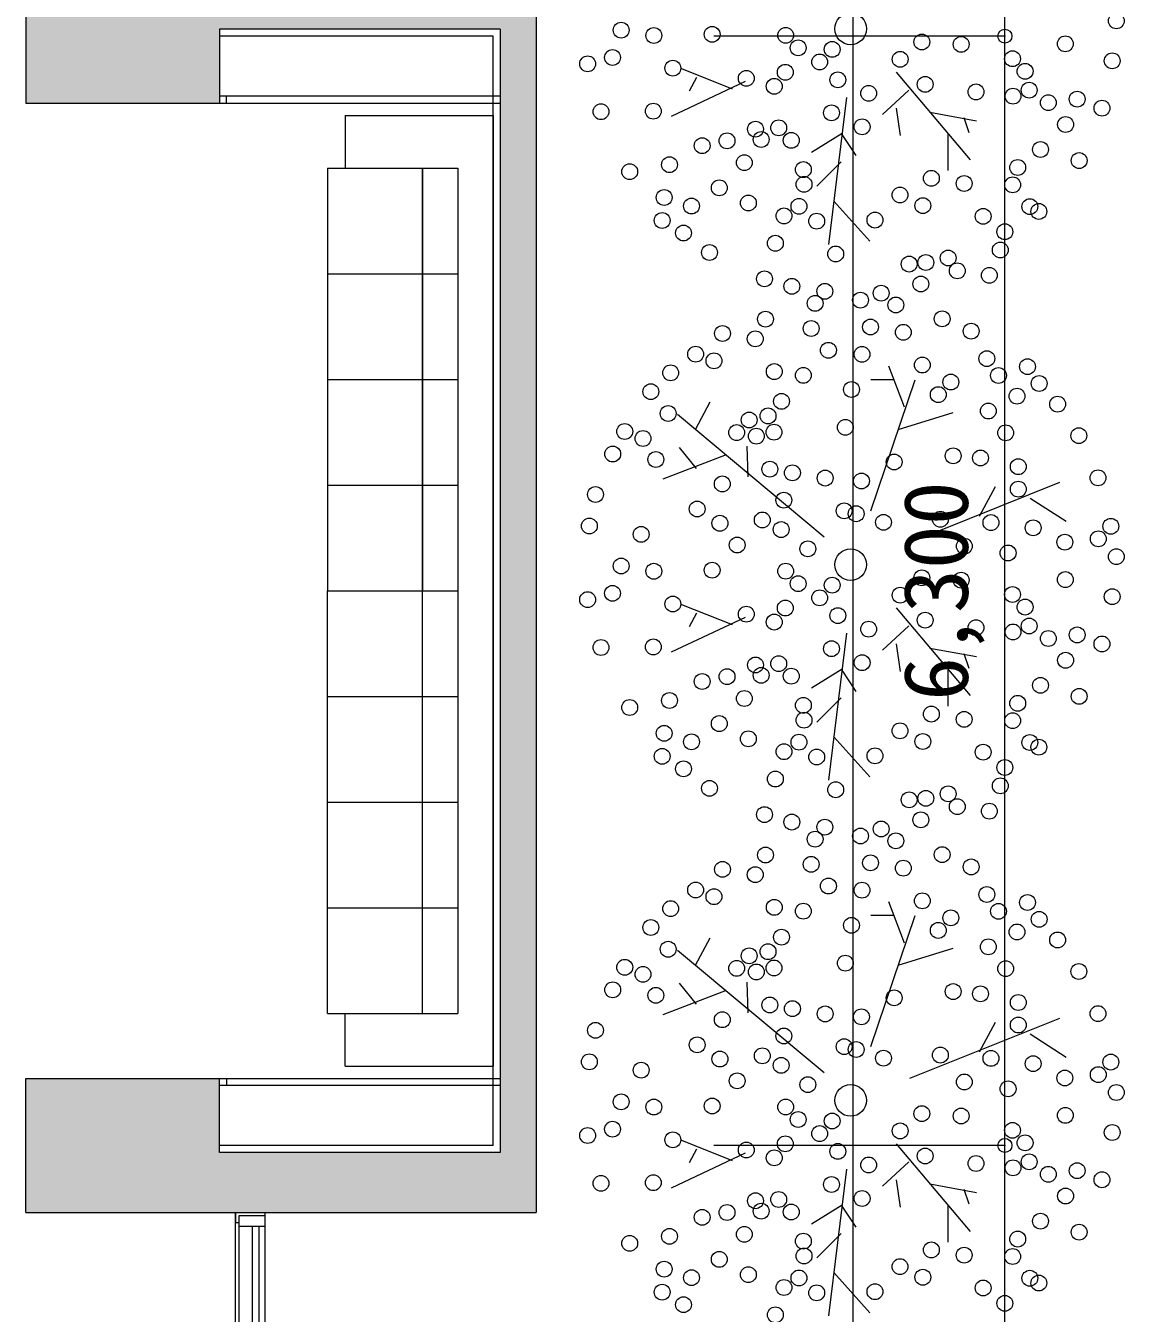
# Model space of a CAD drawing. Units: millimetres at full size, sheet at 1:200; details may follow other scales. Extents: x -96239 to 62349, y -170536 to 17264.
# Drawn here: x 35209 to 41450, y -84069 to -76757 of the extents above; entities that cross this region are included whole.
import ezdxf
from ezdxf.enums import TextEntityAlignment as Align

# ---------------------------------------------------------------- set-up
doc = ezdxf.new("R2010")
doc.units = ezdxf.units.MM
doc.header["$LTSCALE"] = 200
doc.header["$PDMODE"] = 32
doc.header["$PDSIZE"] = 80
for name, color, linetype, lineweight in [('0-1_躯体', 7, 'Continuous', 9), ('0-2_建具', 7, 'Continuous', 9), ('0-6_寸法', 4, 'Continuous', 5), ('0-8_備品', 2, 'Continuous', 5), ('0-A_植樹', 7, 'Continuous', 9)]:
    doc.layers.add(name, color=color, linetype=linetype, lineweight=lineweight)
doc.styles.add('ＭＳ ゴシック', font='')
doc.styles.get('ＭＳ ゴシック').set_extended_font_data('MS Gothic')

msp = doc.modelspace()

# ---------------------------------------------------------------- linework, layer by layer
at = {"layer": '0-1_躯体'}
for p, q in [((38108.9, -57536.2), (38108.9, -83496.2)), ((35208.9, -76436.2), (35208.9, -77196.2)), ((37903.9, -76776.2), (36308.9, -76776.2)), ((36308.9, -76776.2), (36308.9, -77196.2)), ((37863.9, -76816.2), (36308.9, -76816.2)), ((37863.9, -83116.2), (37863.9, -76816.2)), ((37903.9, -76776.2), (37903.9, -83156.2)), ((35208.9, -77196.2), (37903.9, -77196.2)), ((37903.9, -77156.2), (36308.9, -77156.2)), ((36348.9, -77196.2), (36348.9, -77156.2)), ((35208.9, -83496.2), (35208.9, -82736.2)), ((35208.9, -82736.2), (37903.9, -82736.2)), ((36308.9, -83156.2), (36308.9, -82736.2)), ((36348.9, -82736.2), (36348.9, -82776.2)), ((37903.9, -82776.2), (36308.9, -82776.2)), ((37863.9, -83116.2), (36308.9, -83116.2)), ((37903.9, -83156.2), (36308.9, -83156.2)), ((35208.9, -83496.2), (38108.9, -83496.2)), ((35208.9, -83496.2), (38108.9, -83496.2)), ((36400, -85886.2), (36400, -83496.2))]:
    msp.add_line(p, q, dxfattribs=at)
at = {"layer": '0-1_躯体', "color": 9}
for points in [[(36308.9, -77196.2), (36308.9, -76436.2), (35208.9, -77196.2), (35208.9, -76436.2)], [(38108.9, -76463.7), (36308.9, -76463.7), (38108.9, -76776.2), (36308.9, -76776.2)], [(38108.9, -83496.2), (38108.9, -76776.2), (37903.9, -83496.2), (37903.9, -76776.2)], [(36308.9, -82736.2), (35208.9, -82736.2), (36308.9, -83496.2), (35208.9, -83496.2)], [(36308.9, -83496.2), (37903.9, -83496.2), (36308.9, -83156.2), (37903.9, -83156.2)]]:
    msp.add_solid(points, dxfattribs=at)
at = {"layer": '0-2_建具'}
for p, q in [((36400, -83496.3), (36570, -83496.3)), ((36400, -83496.3), (36400, -83556.3)), ((36570, -85850.9), (36570, -83496.3)), ((36400, -85886.1), (36400, -83516.2)), ((36420, -83556.3), (36400, -83556.3)), ((36420, -83516.2), (36420, -85866.2)), ((36570, -83516.2), (36420, -83516.2)), ((36570, -83576.2), (36420, -83576.2)), ((36495, -83576.2), (36495, -84279.2)), ((36532.5, -83576.2), (36532.5, -84279.2))]:
    msp.add_line(p, q, dxfattribs=at)
at = {"layer": '0-6_寸法'}
for p, q in [((40772, -76816.2), (40772, -70516.2)), ((40772, -76816.2), (39119.3, -76816.2)), ((40772, -83116.2), (40772, -76816.2)), ((40772, -83116.2), (39119.3, -83116.2)), ((40772, -86266.2), (40772, -83116.2))]:
    msp.add_line(p, q, dxfattribs=at)
for p in [(40772, -76816.2), (40772, -83116.2)]:
    msp.add_point(p, dxfattribs=at)
at = {"layer": '0-8_備品'}
for p, q in [((37023.9, -77266.2), (37863.9, -77266.2)), ((37023.9, -77266.2), (37023.9, -77566.2)), ((37863.9, -77266.2), (37863.9, -82666.2)), ((36923.9, -77566.2), (36923.9, -78166.2)), ((36923.9, -77566.2), (37463.9, -77566.2)), ((37023.9, -77566.2), (37663.9, -77566.2)), ((37463.9, -80841.7), (37463.9, -77566.2)), ((37463.9, -77566.2), (37463.9, -78166.2)), ((37663.9, -77566.2), (37663.9, -80841.7)), ((36923.9, -78166.2), (36923.9, -78766.2)), ((36923.9, -78166.2), (37463.9, -78166.2)), ((36923.9, -78166.2), (37663.9, -78166.2)), ((37463.9, -78166.2), (37463.9, -78766.2)), ((36923.9, -78766.2), (36923.9, -79366.2)), ((36923.9, -78766.2), (37663.9, -78766.2)), ((36923.9, -79366.2), (36923.9, -79966.2)), ((36923.9, -79366.2), (37663.9, -79366.2)), ((36923.9, -80566.2), (36923.9, -79966.2)), ((36923.9, -79966.2), (37663.9, -79966.2)), ((36923.9, -81166.2), (36923.9, -80566.2)), ((36923.9, -80566.2), (37663.9, -80566.2)), ((37663.9, -80841.7), (37663.9, -82366.2)), ((37863.9, -80805.5), (37863.9, -80841.7)), ((36923.9, -81766.2), (36923.9, -81166.2)), ((36923.9, -81166.2), (37463.9, -81166.2)), ((37463.9, -81766.2), (37463.9, -81166.2)), ((37463.9, -81166.2), (37663.9, -81166.2)), ((36923.9, -81766.2), (37463.9, -81766.2)), ((36923.9, -82366.2), (36923.9, -81766.2)), ((36923.9, -81766.2), (37463.9, -81766.2)), ((37463.9, -82366.2), (37463.9, -81766.2)), ((37463.9, -81766.2), (37663.9, -81766.2)), ((36923.9, -82366.2), (37463.9, -82366.2)), ((37023.9, -82666.2), (37863.9, -82666.2))]:
    msp.add_line(p, q, dxfattribs=at)
for points in [[(36923.9, -78766.2), (37463.9, -78766.2), (37463.9, -79366.2)], [(36923.9, -79366.2), (37463.9, -79366.2), (37463.9, -79966.2)], [(36923.9, -80566.2), (37463.9, -80566.2), (37463.9, -79966.2)], [(36923.9, -81166.2), (37463.9, -81166.2), (37463.9, -80566.2)], [(37023.9, -82666.2), (37023.9, -82366.2), (37663.9, -82366.2)]]:
    msp.add_lwpolyline(points, dxfattribs=at)
at = {"layer": '0-A_植樹', "color": 3}
msp.add_line((39907.8, -40912.4), (39907.8, -90384.4), dxfattribs=at)
at = {"layer": '0-A_植樹'}
for p, q in [((39224.1, -77116.5), (38936.1, -77002.5)), ((39020.1, -77050.5), (38978.1, -77128.5)), ((40154.1, -77020.5), (40574.1, -77518.5)), ((39296.1, -77074.5), (38876.1, -77272.5)), ((40226.1, -77122.5), (40076.1, -77260.5)), ((39872.1, -77164.5), (39770.1, -77998.5)), ((40154.1, -77224.5), (40178.1, -77380.5)), ((40346.1, -77248.5), (40610.1, -77296.5)), ((40538.1, -77278.5), (40568.1, -77362.5)), ((39848.1, -77368.5), (39674.1, -77476.5)), ((39842.1, -77368.5), (39926.1, -77494.5)), ((40448.1, -77374.5), (40448.1, -77578.5)), ((39842.1, -77530.5), (39704.1, -77668.5)), ((39800.1, -77752.5), (40004.1, -77980.5)), ((40202.1, -78923.5), (40112.1, -78689.5)), ((40142.1, -78767.5), (40010.1, -78767.5)), ((40010.1, -79511.5), (40262.1, -78767.5)), ((39014.1, -79049.5), (39098.1, -78893.5)), ((39746.1, -79661.5), (38912.1, -78965.5)), ((40166.1, -79049.5), (40478.1, -78953.5)), ((39020.1, -79271.5), (38924.1, -79151.5)), ((39314.1, -79319.5), (39308.1, -79145.5)), ((39188.1, -79193.5), (38828.1, -79331.5)), ((40232.1, -79691.5), (41084.1, -79349.5)), ((40628.1, -79541.5), (40718.1, -79373.5)), ((40916.1, -79439.5), (41120.1, -79571.5)), ((39224.1, -80159.5), (38936.1, -80045.5)), ((40154.1, -80063.5), (40574.1, -80561.5)), ((39296.1, -80117.5), (38876.1, -80315.5)), ((39020.1, -80093.5), (38978.1, -80171.5)), ((39872.1, -80207.5), (39770.1, -81041.5)), ((40226.1, -80165.5), (40076.1, -80303.5)), ((40154.1, -80267.5), (40178.1, -80423.5)), ((40346.1, -80291.5), (40610.1, -80339.5)), ((40538.1, -80321.5), (40568.1, -80405.5)), ((39848.1, -80411.5), (39674.1, -80519.5)), ((39842.1, -80411.5), (39926.1, -80537.5)), ((40448.1, -80417.5), (40448.1, -80621.5)), ((39842.1, -80573.5), (39704.1, -80711.5)), ((39800.1, -80795.5), (40004.1, -81023.5)), ((40202.1, -81966.5), (40112.1, -81732.5)), ((40142.1, -81810.5), (40010.1, -81810.5)), ((40010.1, -82554.5), (40262.1, -81810.5)), ((39014.1, -82092.5), (39098.1, -81936.5)), ((39746.1, -82704.5), (38912.1, -82008.5)), ((40166.1, -82092.5), (40478.1, -81996.5)), ((39188.1, -82236.5), (38828.1, -82374.5)), ((39020.1, -82314.5), (38924.1, -82194.5)), ((39314.1, -82362.5), (39308.1, -82188.5)), ((40232.1, -82734.5), (41084.1, -82392.5)), ((40628.1, -82584.5), (40718.1, -82416.5)), ((40916.1, -82482.5), (41120.1, -82614.5)), ((39224.1, -83202.5), (38936.1, -83088.5)), ((39020.1, -83136.5), (38978.1, -83214.5)), ((40154.1, -83106.5), (40574.1, -83604.5)), ((39296.1, -83160.5), (38876.1, -83358.5)), ((40226.1, -83208.5), (40076.1, -83346.5)), ((39872.1, -83250.5), (39770.1, -84084.5)), ((40154.1, -83310.5), (40178.1, -83466.5)), ((40346.1, -83334.5), (40610.1, -83382.5)), ((40538.1, -83364.5), (40568.1, -83448.5)), ((39848.1, -83454.5), (39674.1, -83562.5)), ((39842.1, -83454.5), (39926.1, -83580.5)), ((40448.1, -83460.5), (40448.1, -83664.5)), ((39842.1, -83616.5), (39704.1, -83754.5)), ((39800.1, -83838.5), (40004.1, -84066.5))]:
    msp.add_line(p, q, dxfattribs=at)
for centre, radius in [((39896.1, -76774.5), 90), ((41405.4, -76729.1), 45), ((38591.8, -76782.1), 45), ((38777.8, -76812.1), 45), ((39108.6, -76805.9), 45), ((39526.5, -76811.6), 45), ((39597.7, -76882.8), 45), ((39791.2, -76891.4), 45), ((40300.6, -76849.3), 45), ((40524.1, -76862.8), 45), ((41115.5, -76859.4), 45), ((38543.1, -76937.4), 45), ((39719.9, -76962.7), 45), ((40176.8, -76947.5), 45), ((40815.7, -76944.4), 45), ((41382.1, -76956.4), 45), ((38401.4, -76973.2), 45), ((38885.8, -76998.1), 45), ((39524.5, -77021.2), 45), ((40886.9, -77015.6), 45), ((39302.8, -77055.8), 45), ((39461.7, -77100.8), 45), ((39822.6, -77063.9), 45), ((40319.3, -77090), 45), ((39998.2, -77140.9), 45), ((40608.1, -77132.8), 45), ((40818.1, -77156.8), 45), ((40910.2, -77122.9), 45), ((41182.9, -77173.6), 45), ((38477.2, -77245.3), 45), ((38774.8, -77241.8), 45), ((39786.9, -77252), 45), ((41018.9, -77193.7), 45), ((41323.6, -77224.9), 45), ((39960.8, -77331.5), 45), ((41117, -77317.5), 45), ((39355.5, -77344.2), 45), ((39387.5, -77403.1), 45), ((39487.1, -77337), 45), ((39052.2, -77438.3), 45), ((39193.7, -77410.8), 45), ((39558.3, -77408.2), 45), ((40974.5, -77460.1), 45), ((38866.2, -77546.3), 45), ((39291.9, -77534.7), 45), ((41193.8, -77522.8), 45), ((38640.6, -77585.9), 45), ((39627.2, -77573.9), 45), ((40354.6, -77623.3), 45), ((40845.2, -77561.9), 45), ((39149.3, -77677.2), 45), ((39631.1, -77657.5), 45), ((40540.6, -77653.3), 45), ((40816, -77660.5), 45), ((38836.2, -77732.3), 45), ((39314.8, -77763.8), 45), ((40176.4, -77718.2), 45), ((38991.5, -77781.1), 45), ((39517, -77837), 45), ((39602, -77782.5), 45), ((40305.9, -77778.6), 45), ((40648.6, -77839.3), 45), ((40914.2, -77784.3), 45), ((40965, -77811.5), 45), ((38825.2, -77863.3), 45), ((39703, -77867), 45), ((40033.8, -77860.7), 45), ((38946.1, -77934.4), 45), ((40771.6, -77926.9), 45), ((39093.8, -78044.8), 45), ((39468.2, -77992.3), 45), ((39811, -78053), 45), ((40745.9, -78030.6), 45), ((40227.9, -78110.6), 45), ((40323.2, -78101.9), 45), ((40449.6, -78076), 45), ((39406.5, -78194.1), 45), ((40501.6, -78148.9), 45), ((40683.9, -78174.6), 45), ((39562, -78236.6), 45), ((39749.4, -78265.1), 45), ((40068.9, -78275.7), 45), ((40294.7, -78223.8), 45), ((39693.8, -78333.8), 45), ((39951.8, -78315.8), 45), ((40152.9, -78342.7), 45), ((39411.8, -78423.8), 45), ((40416.1, -78421.4), 45), ((39671.4, -78476.2), 45), ((40009, -78468), 45), ((40195, -78498), 45), ((40580.3, -78491.2), 45), ((39167.8, -78505.1), 45), ((39353.8, -78535.1), 45), ((39015, -78622.5), 45), ((39769.5, -78600), 45), ((39960.2, -78623.3), 45), ((40669.9, -78647.7), 45), ((39119.1, -78660.4), 45), ((39461.8, -78721.1), 45), ((40303, -78684), 45), ((40900.5, -78693.1), 45), ((38873.4, -78728.1), 45), ((39627, -78742.6), 45), ((40464.9, -78780.7), 45), ((40736.1, -78743.4), 45), ((40966.7, -78788.8), 45), ((38760.5, -78835), 45), ((39900.9, -78822.7), 45), ((40393.6, -78851.9), 45), ((40841, -78860.6), 45), ((39503.2, -78890.3), 45), ((41071.6, -78905.9), 45), ((38858.7, -78958.8), 45), ((39319.4, -78996.2), 45), ((39426.6, -78972.9), 45), ((40678.2, -78945.3), 45), ((38612.3, -79061.2), 45), ((39248.1, -79067.5), 45), ((39359.9, -79087.6), 45), ((39460.5, -79065.1), 45), ((39865.6, -79037.9), 45), ((40776.4, -79069.2), 45), ((41192.3, -79085.2), 45), ((38716.1, -79101.4), 45), ((38544.1, -79189.4), 45), ((38789.2, -79220.3), 45), ((40478.3, -79199.2), 45), ((40633.8, -79211.7), 45), ((39436.5, -79275.1), 45), ((39565, -79296), 45), ((40143, -79234.5), 45), ((40848.1, -79261.4), 45), ((39166.5, -79359.1), 45), ((39751, -79326), 45), ((39957, -79342.5), 45), ((41301.3, -79324.3), 45), ((38446.5, -79419.1), 45), ((39516.2, -79451.3), 45), ((40848.3, -79389.2), 45), ((39023.9, -79501.6), 45), ((39859, -79512), 45), ((38411.4, -79598.1), 45), ((39153, -79582.5), 45), ((39393.8, -79563.8), 45), ((39927, -79528.5), 45), ((40082.3, -79577.2), 45), ((40405.6, -79559.9), 45), ((40692.9, -79578.7), 45), ((38705.9, -79645.6), 45), ((39501.1, -79618.4), 45), ((40932.9, -79608.7), 45), ((41302.7, -79670.8), 45), ((41374, -79599.6), 45), ((39251.2, -79706.3), 45), ((39652.3, -79727.6), 45), ((40541.6, -79712.5), 45), ((41113.1, -79690), 45), ((39896.1, -79817.5), 90), ((40790.3, -79751.2), 45), ((41405.4, -79772.1), 45), ((38591.8, -79825.1), 45), ((38777.8, -79855.1), 45), ((39108.6, -79848.9), 45), ((39526.5, -79854.6), 45), ((39597.7, -79925.8), 45), ((39791.2, -79934.4), 45), ((40300.6, -79892.3), 45), ((40524.1, -79905.8), 45), ((41115.5, -79902.4), 45), ((38401.4, -80016.2), 45), ((38543.1, -79980.4), 45), ((39719.9, -80005.7), 45), ((40176.8, -79990.5), 45), ((40815.7, -79987.4), 45), ((41382.1, -79999.4), 45), ((38885.8, -80041.1), 45), ((39302.8, -80098.8), 45), ((39524.5, -80064.2), 45), ((39822.6, -80106.9), 45), ((40886.9, -80058.6), 45), ((39461.7, -80143.8), 45), ((39998.2, -80183.9), 45), ((40319.3, -80133), 45), ((40608.1, -80175.8), 45), ((40910.2, -80165.9), 45), ((40818.1, -80199.8), 45), ((41018.9, -80236.7), 45), ((41182.9, -80216.6), 45), ((38477.2, -80288.3), 45), ((38774.8, -80284.8), 45), ((39786.9, -80295), 45), ((41323.6, -80267.9), 45), ((39355.5, -80387.2), 45), ((39487.1, -80380), 45), ((39960.8, -80374.5), 45), ((41117, -80360.5), 45), ((39193.7, -80453.8), 45), ((39387.5, -80446.1), 45), ((39558.3, -80451.2), 45), ((39052.2, -80481.3), 45), ((40974.5, -80503.1), 45), ((38866.2, -80589.3), 45), ((39291.9, -80577.7), 45), ((39627.2, -80616.9), 45), ((40845.2, -80604.9), 45), ((41193.8, -80565.8), 45), ((38640.6, -80628.9), 45), ((40354.6, -80666.3), 45), ((40540.6, -80696.3), 45), ((39149.3, -80720.2), 45), ((39631.1, -80700.5), 45), ((40176.4, -80761.2), 45), ((40816, -80703.5), 45), ((38836.2, -80775.3), 45), ((38991.5, -80824.1), 45), ((39314.8, -80806.8), 45), ((39602, -80825.5), 45), ((40305.9, -80821.6), 45), ((40914.2, -80827.3), 45), ((38825.2, -80906.3), 45), ((39517, -80880), 45), ((39703, -80910), 45), ((40033.8, -80903.7), 45), ((40648.6, -80882.3), 45), ((40965, -80854.5), 45), ((38946.1, -80977.4), 45), ((40771.6, -80969.9), 45), ((39468.2, -81035.3), 45), ((39093.8, -81087.8), 45), ((39811, -81096), 45), ((40449.6, -81119), 45), ((40745.9, -81073.6), 45), ((40227.9, -81153.6), 45), ((40323.2, -81144.9), 45), ((40501.6, -81191.9), 45), ((39406.5, -81237.1), 45), ((39562, -81279.6), 45), ((40294.7, -81266.8), 45), ((40683.9, -81217.6), 45), ((39749.4, -81308.1), 45), ((40068.9, -81318.7), 45), ((39693.8, -81376.8), 45), ((39951.8, -81358.8), 45), ((40152.9, -81385.7), 45), ((39411.8, -81466.8), 45), ((40416.1, -81464.4), 45), ((39167.8, -81548.1), 45), ((39671.4, -81519.2), 45), ((40009, -81511), 45), ((40195, -81541), 45), ((40580.3, -81534.2), 45), ((39353.8, -81578.1), 45), ((39769.5, -81643), 45), ((39015, -81665.5), 45), ((39119.1, -81703.4), 45), ((39960.2, -81666.3), 45), ((40669.9, -81690.7), 45), ((38873.4, -81771.1), 45), ((39461.8, -81764.1), 45), ((39627, -81785.6), 45), ((40303, -81727), 45), ((40736.1, -81786.4), 45), ((40900.5, -81736.1), 45), ((39900.9, -81865.7), 45), ((40464.9, -81823.7), 45), ((40966.7, -81831.8), 45), ((38760.5, -81878), 45), ((39503.2, -81933.3), 45), ((40393.6, -81894.9), 45), ((40841, -81903.6), 45), ((38858.7, -82001.8), 45), ((40678.2, -81988.3), 45), ((41071.6, -81948.9), 45), ((39319.4, -82039.2), 45), ((39426.6, -82015.9), 45), ((39865.6, -82080.9), 45), ((38612.3, -82104.2), 45), ((38716.1, -82144.4), 45), ((39248.1, -82110.5), 45), ((39359.9, -82130.6), 45), ((39460.5, -82108.1), 45), ((40776.4, -82112.2), 45), ((41192.3, -82128.2), 45), ((38544.1, -82232.4), 45), ((38789.2, -82263.3), 45), ((40143, -82277.5), 45), ((40478.3, -82242.2), 45), ((40633.8, -82254.7), 45), ((40848.1, -82304.4), 45), ((39436.5, -82318.1), 45), ((39565, -82339), 45), ((39751, -82369), 45), ((41301.3, -82367.3), 45), ((39166.5, -82402.1), 45), ((39957, -82385.5), 45), ((40848.3, -82432.2), 45), ((38446.5, -82462.1), 45), ((39516.2, -82494.3), 45), ((39023.9, -82544.6), 45), ((39859, -82555), 45), ((39927, -82571.5), 45), ((38411.4, -82641.1), 45), ((39153, -82625.5), 45), ((39393.8, -82606.8), 45), ((39501.1, -82661.4), 45), ((40082.3, -82620.2), 45), ((40405.6, -82602.9), 45), ((40692.9, -82621.7), 45), ((40932.9, -82651.7), 45), ((41374, -82642.6), 45), ((38705.9, -82688.6), 45), ((41113.1, -82733), 45), ((41302.7, -82713.8), 45), ((39251.2, -82749.3), 45), ((39652.3, -82770.6), 45), ((39896.1, -82860.5), 90), ((40541.6, -82755.5), 45), ((40790.3, -82794.2), 45), ((41405.4, -82815.1), 45), ((38591.8, -82868.1), 45), ((38777.8, -82898.1), 45), ((39108.6, -82891.9), 45), ((39526.5, -82897.6), 45), ((40300.6, -82935.3), 45), ((40524.1, -82948.8), 45), ((41115.5, -82945.4), 45), ((38543.1, -83023.4), 45), ((39597.7, -82968.8), 45), ((39791.2, -82977.4), 45), ((40176.8, -83033.5), 45), ((40815.7, -83030.4), 45), ((38401.4, -83059.2), 45), ((38885.8, -83084.1), 45), ((39524.5, -83107.2), 45), ((39719.9, -83048.7), 45), ((40886.9, -83101.6), 45), ((41382.1, -83042.4), 45), ((39302.8, -83141.8), 45), ((39822.6, -83149.9), 45), ((40319.3, -83176), 45), ((39461.7, -83186.8), 45), ((39998.2, -83226.9), 45), ((40608.1, -83218.8), 45), ((40818.1, -83242.8), 45), ((40910.2, -83208.9), 45), ((38774.8, -83327.8), 45), ((41018.9, -83279.7), 45), ((41182.9, -83259.6), 45), ((41323.6, -83310.9), 45), ((38477.2, -83331.3), 45), ((39786.9, -83338), 45), ((39355.5, -83430.2), 45), ((39487.1, -83423), 45), ((39960.8, -83417.5), 45), ((41117, -83403.5), 45), ((39052.2, -83524.3), 45), ((39193.7, -83496.8), 45), ((39387.5, -83489.1), 45), ((39558.3, -83494.2), 45), ((40974.5, -83546.1), 45), ((39291.9, -83620.7), 45), ((41193.8, -83608.8), 45), ((38640.6, -83671.9), 45), ((38866.2, -83632.3), 45), ((39627.2, -83659.9), 45), ((40845.2, -83647.9), 45), ((39149.3, -83763.2), 45), ((39631.1, -83743.5), 45), ((40354.6, -83709.3), 45), ((40540.6, -83739.3), 45), ((40816, -83746.5), 45), ((38836.2, -83818.3), 45), ((40176.4, -83804.2), 45), ((38991.5, -83867.1), 45), ((39314.8, -83849.8), 45), ((39602, -83868.5), 45), ((40305.9, -83864.6), 45), ((40914.2, -83870.3), 45), ((40965, -83897.5), 45), ((38825.2, -83949.3), 45), ((39517, -83923), 45), ((39703, -83953), 45), ((40033.8, -83946.7), 45), ((40648.6, -83925.3), 45), ((38946.1, -84020.4), 45), ((40771.6, -84012.9), 45), ((39468.2, -84078.3), 45)]:
    msp.add_circle(centre, radius, dxfattribs=at)

# ---------------------------------------------------------------- texts
at = {"layer": '0-6_寸法', "style": 'ＭＳ ゴシック'}
msp.add_text('6,300', height=366.6, rotation=90, dxfattribs=at).set_placement((40672, -80591.2), align=Align.BOTTOM_LEFT)

doc.saveas('drawing.dxf')
